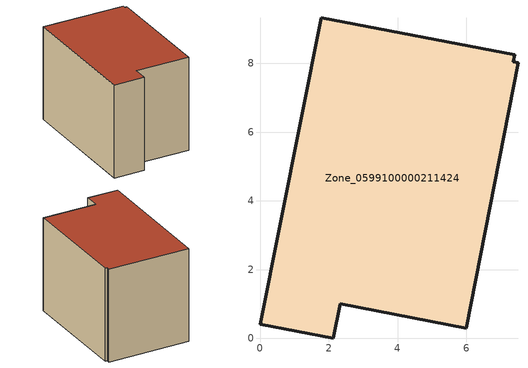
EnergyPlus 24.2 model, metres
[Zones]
Zone_0599100000211424
 floor ground (C_G): 0,0.41 1.78,9.34 7.41,8.25 7.36,8.06 7.5,8.02 6,0.3 2.33,1.01 2.13,0 z0
 wall outside (C_F): 1.78,9.34 0,0.41 2.13,0 2.33,1.01 6,0.3 7.5,8.02 7.36,8.06 7.41,8.25 1.78,9.34 z0:6.5
 roof outside (C_R): 7.41,8.25 1.78,9.34 0,0.41 2.13,0 2.33,1.01 6,0.3 7.5,8.02 7.36,8.06 z6.5
[BUILDING]
Pand.0599100000211424: North Axis=0; Terrain=City; Loads Convergence Tolerance Value=0.04; Temperature Convergence Tolerance Value=0.4; Solar Distribution=FullExterior; Maximum Number of Warmup Days=25; Minimum Number of Warmup Days=1
[Site:Location]
Rotterdam.The.Hague.AP_ZH_NLD Design_Conditions: Latitude=51.96; Longitude=4.45; Time Zone=1; Elevation=-4.5
[SITE:GROUNDTEMPERATURE:BUILDINGSURFACE]
18, 18, 18, 18, 18, 18, 18, 18, 18, 18, 18, 18
[MATERIAL] Thermal Absorptance=0.9; Solar Absorptance=0.7; Visible Absorptance=0.7
Name | Roughness | Thickness | Conductivity | Density | Specific Heat
G.TC.1946-1964 | MediumSmooth | 0.15 | 1 | 540 | 1210
F.TC.1946-1964 | Rough | 0.3 | 0.857143 | 1920 | 840
R.TC.1946-1964 | MediumRough | 0.2 | 0.235294 | 1500 | 1000
[CONSTRUCTION]
C_G: G.TC.1946-1964
C_F: F.TC.1946-1964
C_R: R.TC.1946-1964
[ZONE]
Zone_0599100000211424: Type=1; Multiplier=1; Ceiling Height=Autocalculate; Volume=Autocalculate; Floor Area=autocalculate; Part of Total Floor Area=Yes
[ZONEINFILTRATION:DESIGNFLOWRATE]
Infil_Zone_0599100000211424: Zone or ZoneList or Space or SpaceList=Zone_0599100000211424; Schedule=AlwaysOn; Design Flow Rate Calculation Method=Flow/Area; Flow Rate per Floor Area=0.003; Constant Term Coefficient=1; Temperature Term Coefficient=0; Velocity Term Coefficient=0; Velocity Squared Term Coefficient=0
[HVACTEMPLATE:ZONE:IDEALLOADSAIRSYSTEM]
Zone_0599100000211424: Maximum Heating Supply Air Temperature=50; Minimum Cooling Supply Air Temperature=13; Maximum Heating Supply Air Humidity Ratio=0.0156; Minimum Cooling Supply Air Humidity Ratio=0.0077; Heating Limit=NoLimit; Cooling Limit=NoLimit; Dehumidification Control Type=ConstantSensibleHeatRatio; Cooling Sensible Heat Ratio=0.7; Dehumidification Setpoint=60; Humidification Control Type=None; Humidification Setpoint=30; Outdoor Air Method=None; Outdoor Air Flow Rate per Person=0.00944; Outdoor Air Flow Rate per Zone Floor Area=0; Outdoor Air Flow Rate per Zone=0; Demand Controlled Ventilation Type=None; Outdoor Air Economizer Type=NoEconomizer; Heat Recovery Type=None; Sensible Heat Recovery Effectiveness=0.7; Latent Heat Recovery Effectiveness=0.65
[ZONECONTROL:THERMOSTAT]
ThermostatControl_Zone_0599100000211424: Zone or ZoneList=Zone_0599100000211424; Control Type Schedule=DualSetpointControlType; Control 1=Thermostat_Zone_0599100000211424; Temperature Difference Between Cutout And Setpoint=0
[THERMOSTATSETPOINT:DUALSETPOINT]
Thermostat_Zone_0599100000211424: Heating Setpoint Temperature Schedule=HeatingSetpoint_Zone_0599100000211424; Cooling Setpoint Temperature Schedule=CoolingSetpoint_Zone_0599100000211424
[SCHEDULE:COMPACT]
HeatingSetpoint_Zone_0599100000211424: Through: 12/31, For: AllDays, Until: 24:00, 21
CoolingSetpoint_Zone_0599100000211424: Through: 12/31, For: AllDays, Until: 24:00, 24
DualSetpointControlType: Through: 12/31, For: AllDays, Until: 24:00, 4
AlwaysOn: Through: 12/31, For: AllDays, Until: 24:00, 1
